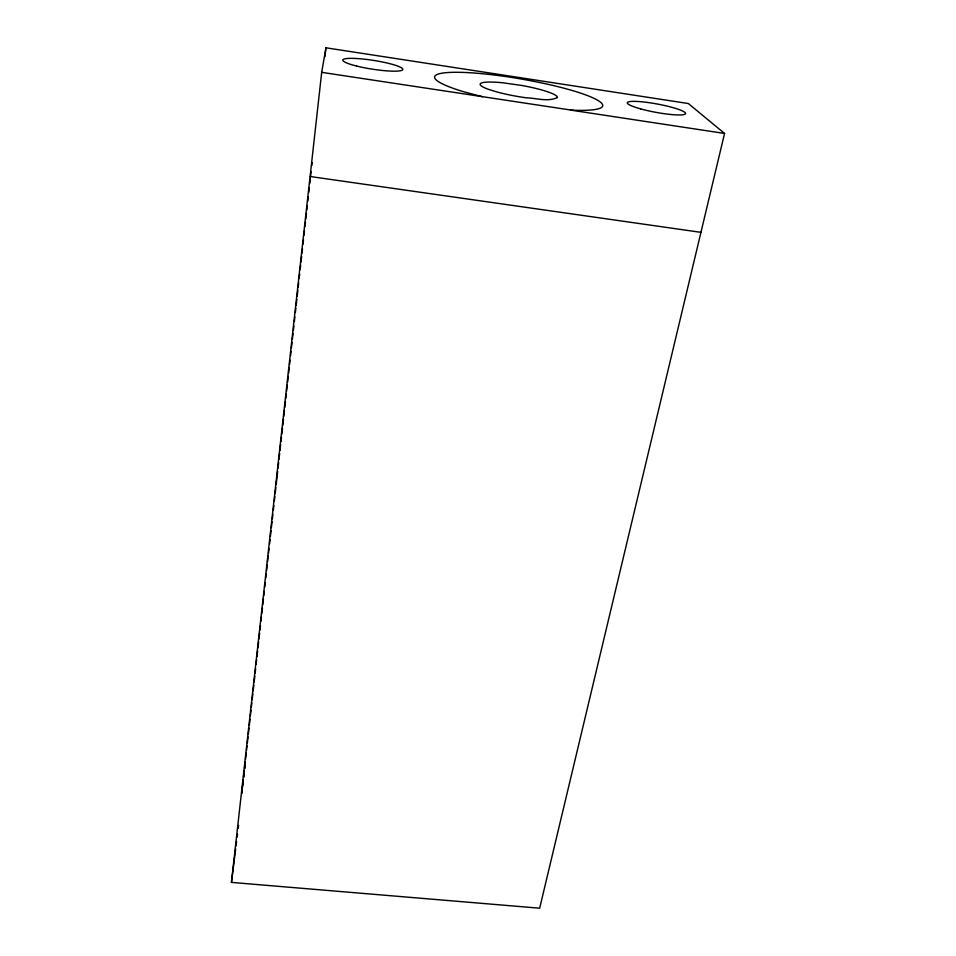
<?xml version="1.0" encoding="UTF-8"?>
<svg xmlns="http://www.w3.org/2000/svg" width="956" height="956" viewBox="0 0 956 956"><rect width="100%" height="100%" fill="white"/><g stroke="black" fill="none" stroke-linecap="round" stroke-linejoin="round"><path stroke-width="1.43" d="M231.448 882.4L321.694 72.345L325.936 47.8L688.332 103.535L724.552 133.458L539.662 908.2L231.448 882.4L235.666 848.82M241.76 793.265L243.242 779.905M243.577 776.941L244.234 771.002M244.569 768.038L245.226 762.099M245.561 759.136L246.23 753.197M246.552 750.233L247.054 745.776M247.377 742.812L248.046 736.885M248.381 733.909L249.038 727.982M249.373 725.007L250.03 719.079M250.364 716.104L251.022 710.177M251.356 707.201L251.846 702.756M252.181 699.78L252.838 693.853M253.173 690.889L253.842 684.95M254.165 681.987L254.834 676.047M255.156 673.084L255.658 668.626M256.148 664.181L256.65 659.724M256.985 656.76L257.642 650.821M257.977 647.857L258.634 641.918M258.968 638.955L259.626 633.015M259.96 630.052L260.462 625.594M260.952 621.149L261.454 616.692M261.777 613.728L262.446 607.789M262.769 604.825L263.438 598.898M263.772 595.923L264.262 591.477M264.764 587.02L265.254 582.574M265.756 578.117L266.246 573.672M266.581 570.696L267.238 564.769M267.572 561.793L268.23 555.866M268.564 552.903L269.066 548.445M269.556 544L270.058 539.543M270.393 536.579L271.05 530.64M271.385 527.676L272.042 521.737M272.376 518.773L272.866 514.316M273.368 509.871L273.858 505.413M274.36 500.968L274.85 496.511M275.185 493.547L275.854 487.608M276.176 484.644L277.67 471.296M278.005 468.32L278.662 462.393M278.997 459.418L279.654 453.491M279.989 450.515L280.646 444.588M280.98 441.612L281.47 437.167M281.805 434.203L282.474 428.264M282.797 425.3L283.466 419.361M283.789 416.398L284.458 410.459M284.78 407.495L285.45 401.556M285.772 398.592L286.274 394.135M286.609 391.171L287.266 385.232M287.601 382.269L288.258 376.329M288.593 373.366L289.25 367.427M289.584 364.463L290.086 360.018M290.576 355.56L291.078 351.115M291.401 348.139L292.07 342.212M292.393 339.237L293.062 333.309M293.396 330.334L293.886 325.888M294.388 321.431L294.878 316.986M295.38 312.528L295.87 308.083M296.205 305.119L296.862 299.18M297.197 296.217L297.854 290.277M298.188 287.314L298.69 282.856M299.18 278.411L299.682 273.954M300.172 269.508L300.674 265.051M301.009 262.087L301.666 256.148M302 253.185L302.49 248.727M302.992 244.282L303.482 239.837M303.984 235.379L304.474 230.934M304.976 226.476L305.478 222.031M305.8 219.055L306.47 213.128M306.792 210.153L307.294 205.707M307.784 201.25L308.286 196.805M308.788 192.347L309.278 187.902M309.78 183.444L310.27 178.999M310.604 176.035L311.094 171.578M324.944 56.655L325.936 47.8M241.772 793.289L242.322 788.927M242.693 786.011L243.242 781.65M243.792 777.288L244.342 772.926M244.891 768.552L245.262 765.648M236.024 845.893L236.574 841.519M237.124 837.133L237.494 834.218M238.223 828.374L238.594 825.458M311.764 165.639L312.218 162.711M321.694 72.345L571.425 110.131A85.263 12.571 9.8 0 0 580.567 93.114A85.263 12.571 9.8 0 0 457.936 72.297A85.263 12.571 9.8 0 0 464.52 91.991L482.433 96.723M310.091 176.501L700.951 232.344M570.517 110.083L724.552 133.458M557.288 97.584C547.812 102.137 536.161 98.05 526.087 97.787A39.16 5.784 9.8 0 1 496.523 91.848L488.982 89.529A39.16 5.784 9.8 0 1 502.414 82.742L521.606 85.431A39.16 5.784 9.8 0 1 557.288 97.584M640.628 108.888A29.636 4.218 10.5 0 0 685.536 113.656A29.636 4.218 10.5 0 0 643.089 101.922A29.636 4.218 10.5 0 0 640.628 108.888M356.791 66.095A30.377 4.422 8.9 0 0 402.799 69.573A30.377 4.422 8.9 0 0 358.859 58.663A30.377 4.422 8.9 0 0 356.791 66.095"/></g></svg>
